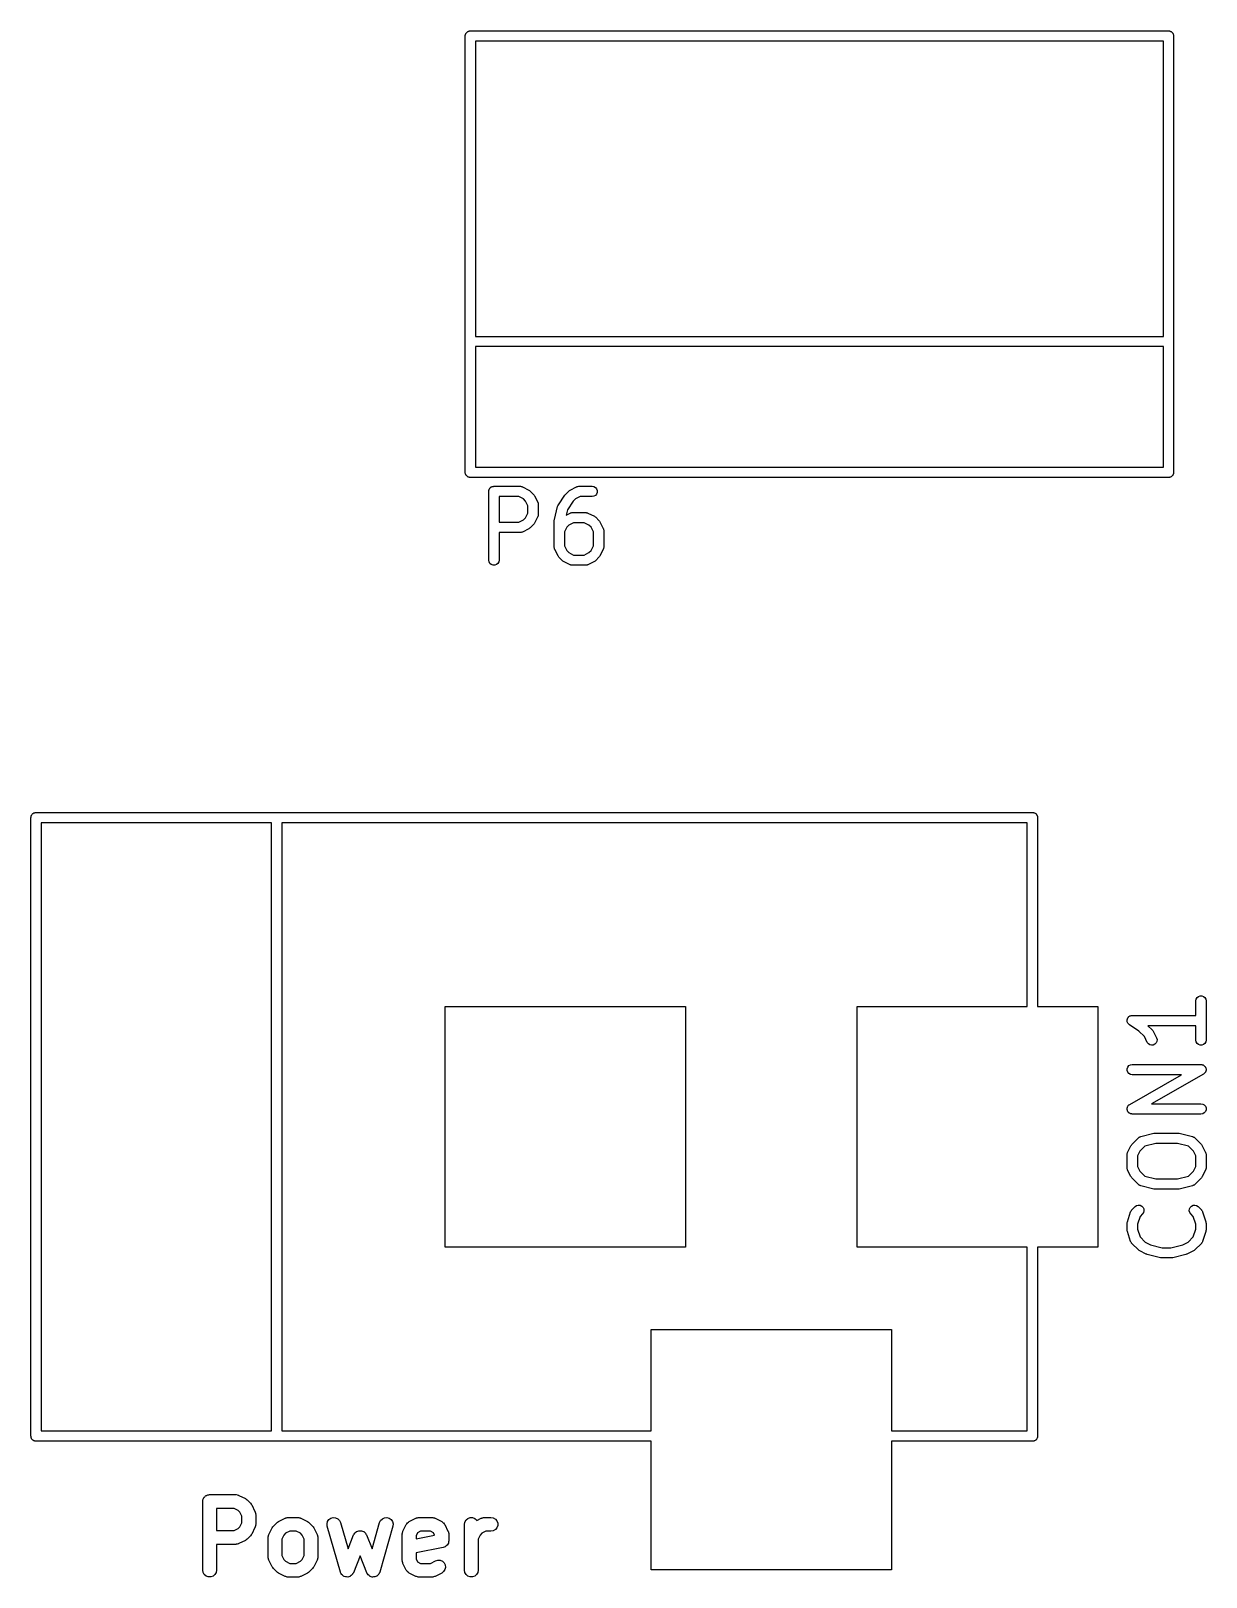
# Model space of a CAD drawing. Extents: x 149.8 to 198.9, y -148.5 to -50.
# Drawn here: x 150.42 to 167.53, y -72.55 to -50.05 of the extents above; entities that cross this region are included whole.
import ezdxf

# ---------------------------------------------------------------- set-up
doc = ezdxf.new("R2010")
doc.units = 0
doc.header["$MEASUREMENT"] = 0
doc.layers.add('BLACK', color=7, linetype='CONTINUOUS')

msp = doc.modelspace()

# ---------------------------------------------------------------- linework, layer by layer
at = {"layer": 'Black'}
for p, q in [((156.745, -50.125), (156.746, -50.1185)), ((156.745, -56.475), (156.745, -50.125)), ((156.746, -50.112), (156.748, -50.1058)), ((156.746, -50.1185), (156.746, -50.112)), ((156.748, -50.1058), (156.75, -50.0993)), ((156.75, -50.0993), (156.753, -50.0937)), ((156.753, -50.0937), (156.755, -50.0875)), ((156.755, -50.0875), (156.759, -50.0825)), ((156.759, -50.0825), (156.763, -50.0768)), ((156.763, -50.0768), (156.768, -50.0726)), ((156.768, -50.0726), (156.772, -50.0675)), ((156.772, -50.0675), (156.777, -50.0643)), ((156.777, -50.0643), (156.782, -50.06)), ((156.782, -50.06), (156.789, -50.0578)), ((156.789, -50.0578), (156.794, -50.0545)), ((156.794, -50.0545), (156.801, -50.0534)), ((156.801, -50.0534), (156.807, -50.0511)), ((156.807, -50.0511), (156.814, -50.0511)), ((156.814, -50.0511), (156.82, -50.05)), ((156.82, -50.05), (166.98, -50.05)), ((166.98, -50.05), (166.986, -50.0511)), ((166.986, -50.0511), (166.993, -50.0511)), ((166.993, -50.0511), (166.999, -50.0534)), ((166.999, -50.0534), (167.006, -50.0545)), ((167.006, -50.0545), (167.011, -50.0578)), ((167.011, -50.0578), (167.017, -50.06)), ((167.017, -50.06), (167.023, -50.0643)), ((167.023, -50.0643), (167.028, -50.0675)), ((167.028, -50.0675), (167.032, -50.0726)), ((167.032, -50.0726), (167.037, -50.0768)), ((167.037, -50.0768), (167.041, -50.0825)), ((167.041, -50.0825), (167.045, -50.0875)), ((167.045, -50.0875), (167.047, -50.0937)), ((167.047, -50.0937), (167.05, -50.0993)), ((167.05, -50.0993), (167.052, -50.1058)), ((167.052, -50.1058), (167.054, -50.112)), ((167.054, -50.112), (167.054, -50.1185)), ((167.054, -50.1185), (167.055, -50.125)), ((167.055, -50.125), (167.055, -56.475)), ((156.895, -50.2), (156.895, -54.495)), ((166.905, -50.2), (156.895, -50.2)), ((166.905, -54.495), (166.905, -50.2)), ((156.895, -54.495), (166.905, -54.495)), ((156.895, -54.645), (156.895, -56.4)), ((166.905, -54.645), (156.895, -54.645)), ((166.905, -56.4), (166.905, -54.645)), ((156.746, -56.4815), (156.745, -56.475)), ((156.895, -56.4), (166.905, -56.4)), ((167.055, -56.475), (167.054, -56.4815)), ((156.746, -56.488), (156.746, -56.4815)), ((156.748, -56.4942), (156.746, -56.488)), ((156.75, -56.5007), (156.748, -56.4942)), ((156.753, -56.5063), (156.75, -56.5007)), ((156.755, -56.5125), (156.753, -56.5063)), ((156.759, -56.5175), (156.755, -56.5125)), ((156.763, -56.5232), (156.759, -56.5175)), ((156.768, -56.5274), (156.763, -56.5232)), ((156.772, -56.5325), (156.768, -56.5274)), ((156.777, -56.5357), (156.772, -56.5325)), ((156.782, -56.54), (156.777, -56.5357)), ((156.789, -56.5422), (156.782, -56.54)), ((156.794, -56.5455), (156.789, -56.5422)), ((156.801, -56.5466), (156.794, -56.5455)), ((156.807, -56.5489), (156.801, -56.5466)), ((156.814, -56.5489), (156.807, -56.5489)), ((156.82, -56.55), (156.814, -56.5489)), ((166.98, -56.55), (156.82, -56.55)), ((157.101, -56.7099), (157.104, -56.7042)), ((157.104, -56.7042), (157.109, -56.7)), ((157.109, -56.7), (157.114, -56.6949)), ((157.114, -56.6949), (157.119, -56.6916)), ((157.119, -56.6916), (157.124, -56.6874)), ((157.124, -56.6874), (157.131, -56.6852)), ((157.131, -56.6852), (157.136, -56.6819)), ((157.136, -56.6819), (157.143, -56.6808)), ((157.143, -56.6808), (157.149, -56.6785)), ((157.149, -56.6785), (157.155, -56.6785)), ((157.155, -56.6785), (157.162, -56.6774)), ((157.162, -56.6774), (157.543, -56.6774)), ((157.543, -56.6774), (157.547, -56.6781)), ((157.547, -56.6781), (157.551, -56.6779)), ((157.551, -56.6779), (157.56, -56.6804)), ((157.56, -56.6804), (157.569, -56.6819)), ((157.569, -56.6819), (157.572, -56.6841)), ((157.572, -56.6841), (157.576, -56.6853)), ((157.576, -56.6853), (157.672, -56.7329)), ((158.271, -56.7329), (158.366, -56.6853)), ((158.366, -56.6853), (158.371, -56.6841)), ((158.371, -56.6841), (158.374, -56.6819)), ((158.374, -56.6819), (158.383, -56.6804)), ((158.383, -56.6804), (158.391, -56.6779)), ((158.391, -56.6779), (158.396, -56.6781)), ((158.396, -56.6781), (158.4, -56.6774)), ((158.4, -56.6774), (158.59, -56.6774)), ((158.59, -56.6774), (158.616, -56.6819)), ((158.616, -56.6819), (158.639, -56.6949)), ((158.639, -56.6949), (158.655, -56.7149)), ((166.986, -56.5489), (166.98, -56.55)), ((166.993, -56.5489), (166.986, -56.5489)), ((166.999, -56.5466), (166.993, -56.5489)), ((167.006, -56.5455), (166.999, -56.5466)), ((167.011, -56.5422), (167.006, -56.5455)), ((167.017, -56.54), (167.011, -56.5422)), ((167.023, -56.5357), (167.017, -56.54)), ((167.028, -56.5325), (167.023, -56.5357)), ((167.032, -56.5274), (167.028, -56.5325)), ((167.037, -56.5232), (167.032, -56.5274)), ((167.041, -56.5175), (167.037, -56.5232)), ((167.045, -56.5125), (167.041, -56.5175)), ((167.047, -56.5063), (167.045, -56.5125)), ((167.05, -56.5007), (167.047, -56.5063)), ((167.052, -56.4942), (167.05, -56.5007)), ((167.054, -56.488), (167.052, -56.4942)), ((167.054, -56.4815), (167.054, -56.488)), ((157.087, -56.7524), (157.088, -56.7459)), ((157.087, -57.7524), (157.087, -56.7524)), ((157.088, -56.7394), (157.09, -56.7332)), ((157.088, -56.7459), (157.088, -56.7394)), ((157.09, -56.7332), (157.091, -56.7267)), ((157.091, -56.7267), (157.095, -56.721)), ((157.095, -56.721), (157.097, -56.7149)), ((157.097, -56.7149), (157.101, -56.7099)), ((157.237, -56.8274), (157.237, -57.2012)), ((157.525, -56.8274), (157.237, -56.8274)), ((157.594, -56.8616), (157.525, -56.8274)), ((157.624, -56.892), (157.594, -56.8616)), ((157.658, -56.9606), (157.624, -56.892)), ((157.672, -56.7329), (157.681, -56.7401)), ((157.681, -56.7401), (157.691, -56.747)), ((157.691, -56.747), (157.739, -56.7946)), ((157.739, -56.7946), (157.746, -56.8044)), ((157.746, -56.8044), (157.753, -56.8141)), ((157.753, -56.8141), (157.8, -56.9093)), ((157.8, -56.9093), (157.802, -56.9135)), ((157.802, -56.9135), (157.804, -56.9172)), ((157.804, -56.9172), (157.805, -56.9259)), ((157.805, -56.9259), (157.808, -56.9343)), ((158.1, -56.9489), (158.195, -56.806)), ((158.195, -56.806), (158.2, -56.8007)), ((158.2, -56.8007), (158.204, -56.7946)), ((158.204, -56.7946), (158.252, -56.747)), ((158.315, -56.8954), (158.232, -57.0213)), ((158.252, -56.747), (158.262, -56.7401)), ((158.262, -56.7401), (158.271, -56.7329)), ((158.349, -56.8616), (158.315, -56.8954)), ((158.418, -56.8274), (158.349, -56.8616)), ((158.59, -56.8274), (158.418, -56.8274)), ((158.616, -56.8229), (158.59, -56.8274)), ((158.639, -56.8098), (158.616, -56.8229)), ((158.655, -56.7899), (158.639, -56.8098)), ((158.655, -56.7149), (158.664, -56.7394)), ((158.664, -56.7654), (158.655, -56.7899)), ((158.664, -56.7394), (158.664, -56.7654)), ((157.594, -57.1669), (157.624, -57.1365)), ((157.624, -57.1365), (157.658, -57.068)), ((157.658, -57.068), (157.658, -56.9606)), ((157.8, -57.1193), (157.753, -57.2145)), ((157.802, -57.1151), (157.8, -57.1193)), ((157.804, -57.1114), (157.802, -57.1151)), ((157.805, -57.1027), (157.804, -57.1114)), ((157.808, -57.0943), (157.805, -57.1027)), ((157.808, -56.9343), (157.808, -56.9386)), ((157.808, -56.9386), (157.808, -56.9429)), ((157.808, -56.9429), (157.808, -57.0857)), ((157.808, -57.0857), (157.808, -57.09)), ((157.808, -57.09), (157.808, -57.0943)), ((158.042, -57.1628), (158.089, -56.9723)), ((158.089, -56.9723), (158.094, -56.9607)), ((158.094, -56.9607), (158.1, -56.9489)), ((158.232, -57.0213), (158.213, -57.0954)), ((158.213, -57.0954), (158.271, -57.0663)), ((158.271, -57.0663), (158.275, -57.065)), ((158.275, -57.065), (158.279, -57.0629)), ((158.279, -57.0629), (158.288, -57.0613)), ((158.288, -57.0613), (158.296, -57.0588)), ((158.296, -57.0588), (158.301, -57.0591)), ((158.301, -57.0591), (158.305, -57.0583)), ((158.305, -57.0583), (158.495, -57.0583)), ((158.495, -57.0583), (158.499, -57.0591)), ((158.499, -57.0591), (158.504, -57.0588)), ((158.504, -57.0588), (158.512, -57.0613)), ((158.512, -57.0613), (158.521, -57.0629)), ((158.521, -57.0629), (158.525, -57.065)), ((158.525, -57.065), (158.529, -57.0663)), ((158.529, -57.0663), (158.624, -57.1139)), ((158.624, -57.1139), (158.634, -57.121)), ((158.634, -57.121), (158.644, -57.1279)), ((158.644, -57.1279), (158.691, -57.1755)), ((157.237, -57.2012), (157.525, -57.2012)), ((157.543, -57.3512), (157.237, -57.3512)), ((157.237, -57.3512), (157.237, -57.7524)), ((157.525, -57.2012), (157.594, -57.1669)), ((157.547, -57.3504), (157.543, -57.3512)), ((157.551, -57.3507), (157.547, -57.3504)), ((157.56, -57.3482), (157.551, -57.3507)), ((157.569, -57.3467), (157.56, -57.3482)), ((157.572, -57.3445), (157.569, -57.3467)), ((157.576, -57.3433), (157.572, -57.3445)), ((157.672, -57.2957), (157.576, -57.3433)), ((157.681, -57.2885), (157.672, -57.2957)), ((157.691, -57.2816), (157.681, -57.2885)), ((157.739, -57.234), (157.691, -57.2816)), ((157.746, -57.2242), (157.739, -57.234)), ((157.753, -57.2145), (157.746, -57.2242)), ((158.039, -57.181), (158.041, -57.1719)), ((158.039, -57.5619), (158.039, -57.181)), ((158.041, -57.1719), (158.042, -57.1628)), ((158.224, -57.273), (158.189, -57.3415)), ((158.189, -57.3415), (158.189, -57.5442)), ((158.254, -57.2426), (158.224, -57.273)), ((158.322, -57.2083), (158.254, -57.2426)), ((158.478, -57.2083), (158.322, -57.2083)), ((158.546, -57.2426), (158.478, -57.2083)), ((158.576, -57.273), (158.546, -57.2426)), ((158.611, -57.3415), (158.576, -57.273)), ((158.611, -57.5442), (158.611, -57.3415)), ((158.691, -57.1755), (158.698, -57.1854)), ((158.698, -57.1854), (158.705, -57.195)), ((158.705, -57.195), (158.753, -57.2903)), ((158.753, -57.2903), (158.754, -57.2944)), ((158.754, -57.2944), (158.756, -57.2982)), ((158.756, -57.2982), (158.758, -57.3068)), ((158.758, -57.3068), (158.76, -57.3152)), ((158.76, -57.3152), (158.76, -57.3195)), ((158.76, -57.3195), (158.761, -57.3238)), ((158.761, -57.3238), (158.761, -57.5619)), ((158.04, -57.5662), (158.039, -57.5619)), ((158.04, -57.5705), (158.04, -57.5662)), ((158.042, -57.5789), (158.04, -57.5705)), ((158.044, -57.5876), (158.042, -57.5789)), ((158.046, -57.5913), (158.044, -57.5876)), ((158.047, -57.5954), (158.046, -57.5913)), ((158.095, -57.6907), (158.047, -57.5954)), ((158.189, -57.5442), (158.224, -57.6127)), ((158.576, -57.6127), (158.611, -57.5442)), ((158.753, -57.5954), (158.705, -57.6907)), ((158.754, -57.5913), (158.753, -57.5954)), ((158.756, -57.5876), (158.754, -57.5913)), ((158.758, -57.5789), (158.756, -57.5876)), ((158.76, -57.5705), (158.758, -57.5789)), ((158.761, -57.5619), (158.76, -57.5662)), ((158.76, -57.5662), (158.76, -57.5705)), ((157.091, -57.778), (157.087, -57.7524)), ((157.104, -57.8006), (157.091, -57.778)), ((157.124, -57.8173), (157.104, -57.8006)), ((157.149, -57.8262), (157.124, -57.8173)), ((157.175, -57.8262), (157.149, -57.8262)), ((157.199, -57.8173), (157.175, -57.8262)), ((157.219, -57.8006), (157.199, -57.8173)), ((157.232, -57.778), (157.219, -57.8006)), ((157.237, -57.7524), (157.232, -57.778)), ((158.102, -57.7003), (158.095, -57.6907)), ((158.109, -57.7102), (158.102, -57.7003)), ((158.156, -57.7578), (158.109, -57.7102)), ((158.166, -57.7647), (158.156, -57.7578)), ((158.176, -57.7718), (158.166, -57.7647)), ((158.271, -57.8195), (158.176, -57.7718)), ((158.224, -57.6127), (158.254, -57.6431)), ((158.254, -57.6431), (158.322, -57.6774)), ((158.275, -57.8207), (158.271, -57.8195)), ((158.279, -57.8229), (158.275, -57.8207)), ((158.288, -57.8244), (158.279, -57.8229)), ((158.296, -57.8269), (158.288, -57.8244)), ((158.301, -57.8266), (158.296, -57.8269)), ((158.305, -57.8274), (158.301, -57.8266)), ((158.495, -57.8274), (158.305, -57.8274)), ((158.322, -57.6774), (158.478, -57.6774)), ((158.478, -57.6774), (158.546, -57.6431)), ((158.499, -57.8266), (158.495, -57.8274)), ((158.504, -57.8269), (158.499, -57.8266)), ((158.512, -57.8244), (158.504, -57.8269)), ((158.521, -57.8229), (158.512, -57.8244)), ((158.525, -57.8207), (158.521, -57.8229)), ((158.529, -57.8195), (158.525, -57.8207)), ((158.624, -57.7718), (158.529, -57.8195)), ((158.546, -57.6431), (158.576, -57.6127)), ((158.634, -57.7647), (158.624, -57.7718)), ((158.644, -57.7578), (158.634, -57.7647)), ((158.691, -57.7102), (158.644, -57.7578)), ((158.698, -57.7003), (158.691, -57.7102)), ((158.705, -57.6907), (158.698, -57.7003)), ((150.468, -61.4319), (150.474, -61.4286)), ((150.474, -61.4286), (150.48, -61.4275)), ((150.48, -61.4275), (150.486, -61.4253)), ((150.486, -61.4253), (150.493, -61.4253)), ((150.493, -61.4253), (150.499, -61.4241)), ((150.499, -61.4241), (165, -61.4241)), ((165, -61.4241), (165.007, -61.4253)), ((165.007, -61.4253), (165.013, -61.4253)), ((165.013, -61.4253), (165.019, -61.4275)), ((165.019, -61.4275), (165.026, -61.4286)), ((165.026, -61.4286), (165.032, -61.4319)), ((150.424, -61.4991), (150.426, -61.4927)), ((150.424, -70.5009), (150.424, -61.4991)), ((150.426, -61.4861), (150.428, -61.4799)), ((150.426, -61.4927), (150.426, -61.4861)), ((150.428, -61.4799), (150.429, -61.4735)), ((150.429, -61.4735), (150.432, -61.4678)), ((150.432, -61.4678), (150.434, -61.4616)), ((150.434, -61.4616), (150.439, -61.4566)), ((150.439, -61.4566), (150.442, -61.4509)), ((150.442, -61.4509), (150.447, -61.4467)), ((150.447, -61.4467), (150.451, -61.4417)), ((150.451, -61.4417), (150.457, -61.4384)), ((150.457, -61.4384), (150.462, -61.4342)), ((150.462, -61.4342), (150.468, -61.4319)), ((150.574, -61.5741), (150.574, -70.4259)), ((153.924, -61.5741), (150.574, -61.5741)), ((153.924, -70.4259), (153.924, -61.5741)), ((154.075, -61.5741), (154.075, -70.4259)), ((164.925, -61.5741), (154.075, -61.5741)), ((164.925, -64.2499), (164.925, -61.5741)), ((165.032, -61.4319), (165.038, -61.4342)), ((165.038, -61.4342), (165.043, -61.4384)), ((165.043, -61.4384), (165.048, -61.4417)), ((165.048, -61.4417), (165.053, -61.4467)), ((165.053, -61.4467), (165.058, -61.4509)), ((165.058, -61.4509), (165.061, -61.4566)), ((165.061, -61.4566), (165.065, -61.4616)), ((165.065, -61.4616), (165.067, -61.4678)), ((165.067, -61.4678), (165.071, -61.4735)), ((165.071, -61.4735), (165.072, -61.4799)), ((165.072, -61.4799), (165.074, -61.4861)), ((165.074, -61.4861), (165.074, -61.4927)), ((165.074, -61.4927), (165.075, -61.4991)), ((165.075, -61.4991), (165.075, -64.2499)), ((167.382, -64.141), (167.395, -64.1185)), ((167.395, -64.1185), (167.415, -64.1017)), ((167.415, -64.1017), (167.439, -64.0928)), ((167.439, -64.0928), (167.465, -64.0928)), ((167.465, -64.0928), (167.49, -64.1017)), ((167.49, -64.1017), (167.51, -64.1185)), ((167.51, -64.1185), (167.523, -64.141)), ((156.451, -67.7501), (156.451, -64.2499)), ((156.451, -64.2499), (159.951, -64.2499)), ((159.951, -64.2499), (159.951, -67.7501)), ((162.45, -67.7501), (162.45, -64.2499)), ((162.45, -64.2499), (164.925, -64.2499)), ((165.075, -64.2499), (165.95, -64.2499)), ((165.95, -64.2499), (165.95, -67.7501)), ((167.377, -64.1667), (167.382, -64.141)), ((167.377, -64.3774), (167.377, -64.1667)), ((167.523, -64.141), (167.527, -64.1667)), ((167.527, -64.1667), (167.527, -64.7381)), ((166.378, -64.4476), (166.379, -64.4435)), ((166.379, -64.4565), (166.378, -64.4476)), ((166.379, -64.4394), (166.382, -64.4309)), ((166.379, -64.4435), (166.379, -64.4394)), ((166.379, -64.4654), (166.379, -64.4565)), ((166.38, -64.4693), (166.379, -64.4654)), ((166.38, -64.4734), (166.38, -64.4693)), ((166.384, -64.4815), (166.38, -64.4734)), ((166.382, -64.4309), (166.384, -64.4222)), ((166.384, -64.4222), (166.386, -64.4188)), ((166.387, -64.4899), (166.384, -64.4815)), ((166.386, -64.4188), (166.387, -64.4149)), ((166.387, -64.4149), (166.393, -64.408)), ((166.39, -64.4931), (166.387, -64.4899)), ((166.392, -64.4968), (166.39, -64.4931)), ((166.398, -64.503), (166.392, -64.4968)), ((166.393, -64.408), (166.398, -64.4006)), ((166.398, -64.4006), (166.401, -64.3981)), ((166.404, -64.5098), (166.398, -64.503)), ((166.401, -64.3981), (166.404, -64.3949)), ((166.404, -64.3949), (166.412, -64.3905)), ((166.408, -64.5119), (166.404, -64.5098)), ((166.411, -64.5148), (166.408, -64.5119)), ((166.547, -64.6059), (166.411, -64.5148)), ((166.412, -64.3905), (166.419, -64.3851)), ((166.419, -64.3851), (166.423, -64.384)), ((166.423, -64.384), (166.427, -64.3819)), ((166.427, -64.3819), (166.436, -64.3803)), ((166.436, -64.3803), (166.444, -64.3778)), ((166.444, -64.3778), (166.448, -64.3781)), ((166.448, -64.3781), (166.452, -64.3774)), ((166.452, -64.3774), (167.377, -64.3774)), ((167.377, -64.5274), (166.681, -64.5274)), ((166.681, -64.5274), (166.744, -64.5898)), ((167.377, -64.7381), (167.377, -64.5274)), ((166.629, -64.6873), (166.547, -64.6059)), ((166.671, -64.7716), (166.629, -64.6873)), ((166.687, -64.7926), (166.671, -64.7716)), ((166.708, -64.8069), (166.687, -64.7926)), ((166.734, -64.813), (166.708, -64.8069)), ((166.744, -64.5898), (166.75, -64.5997)), ((166.75, -64.5997), (166.758, -64.6093)), ((166.758, -64.6093), (166.805, -64.7046)), ((166.783, -64.7983), (166.759, -64.81)), ((166.801, -64.7794), (166.783, -64.7983)), ((166.811, -64.7555), (166.801, -64.7794)), ((166.805, -64.7046), (166.813, -64.7295)), ((166.813, -64.7295), (166.811, -64.7555)), ((167.382, -64.7637), (167.377, -64.7381)), ((167.395, -64.7863), (167.382, -64.7637)), ((167.415, -64.803), (167.395, -64.7863)), ((167.439, -64.812), (167.415, -64.803)), ((167.49, -64.803), (167.465, -64.812)), ((167.51, -64.7863), (167.49, -64.803)), ((167.523, -64.7637), (167.51, -64.7863)), ((167.527, -64.7381), (167.523, -64.7637)), ((166.759, -64.81), (166.734, -64.813)), ((167.465, -64.812), (167.439, -64.812)), ((166.379, -65.1536), (166.387, -65.1292)), ((166.379, -65.1797), (166.379, -65.1536)), ((166.387, -65.2042), (166.379, -65.1797)), ((166.387, -65.1292), (166.404, -65.1092)), ((166.404, -65.2241), (166.387, -65.2042)), ((166.404, -65.1092), (166.427, -65.0962)), ((166.427, -65.2371), (166.404, -65.2241)), ((166.415, -65.673), (167.17, -65.2417)), ((166.427, -65.0962), (166.452, -65.0917)), ((166.452, -65.2417), (166.427, -65.2371)), ((166.452, -65.0917), (167.452, -65.0917)), ((167.17, -65.2417), (166.452, -65.2417)), ((167.49, -65.2318), (166.735, -65.6631)), ((167.452, -65.0917), (167.459, -65.0928)), ((167.459, -65.0928), (167.466, -65.0929)), ((167.466, -65.0929), (167.472, -65.0951)), ((167.472, -65.0951), (167.478, -65.0962)), ((167.478, -65.0962), (167.484, -65.0996)), ((167.484, -65.0996), (167.49, -65.1019)), ((167.49, -65.1019), (167.495, -65.106)), ((167.495, -65.2275), (167.49, -65.2318)), ((167.495, -65.106), (167.501, -65.1092)), ((167.501, -65.2241), (167.495, -65.2275)), ((167.501, -65.1092), (167.505, -65.1144)), ((167.505, -65.2192), (167.501, -65.2241)), ((167.505, -65.1144), (167.51, -65.1187)), ((167.51, -65.2151), (167.505, -65.2192)), ((167.51, -65.1187), (167.513, -65.1243)), ((167.513, -65.2093), (167.51, -65.2151)), ((167.513, -65.1243), (167.517, -65.1292)), ((167.517, -65.2042), (167.513, -65.2093)), ((167.517, -65.1292), (167.52, -65.1355)), ((167.52, -65.1982), (167.517, -65.2042)), ((167.52, -65.1355), (167.523, -65.1413)), ((167.523, -65.1926), (167.52, -65.1982)), ((167.523, -65.1413), (167.524, -65.1476)), ((167.524, -65.186), (167.523, -65.1926)), ((167.524, -65.1476), (167.526, -65.1536)), ((167.526, -65.1797), (167.524, -65.186)), ((167.526, -65.1536), (167.526, -65.1604)), ((167.526, -65.1604), (167.527, -65.167)), ((167.527, -65.167), (167.526, -65.1733)), ((167.526, -65.1733), (167.526, -65.1797)), ((166.382, -65.7121), (166.385, -65.7066)), ((166.385, -65.7066), (166.387, -65.7006)), ((166.387, -65.7006), (166.392, -65.6954)), ((166.392, -65.6954), (166.395, -65.6896)), ((166.395, -65.6896), (166.4, -65.6855)), ((166.4, -65.6855), (166.404, -65.6806)), ((166.404, -65.6806), (166.41, -65.6773)), ((166.41, -65.6773), (166.415, -65.673)), ((166.735, -65.6631), (167.452, -65.6631)), ((167.452, -65.6631), (167.478, -65.6676)), ((167.478, -65.6676), (167.501, -65.6806)), ((167.501, -65.6806), (167.517, -65.7006)), ((167.517, -65.7006), (167.526, -65.7251)), ((166.377, -65.7378), (166.379, -65.7315)), ((166.379, -65.7444), (166.377, -65.7378)), ((166.379, -65.7251), (166.381, -65.7187)), ((166.379, -65.7315), (166.379, -65.7251)), ((166.379, -65.7511), (166.379, -65.7444)), ((166.381, -65.7571), (166.379, -65.7511)), ((166.381, -65.7187), (166.382, -65.7121)), ((166.382, -65.7634), (166.381, -65.7571)), ((166.385, -65.7693), (166.382, -65.7634)), ((166.387, -65.7756), (166.385, -65.7693)), ((166.392, -65.7805), (166.387, -65.7756)), ((166.395, -65.786), (166.392, -65.7805)), ((166.4, -65.7904), (166.395, -65.786)), ((166.404, -65.7955), (166.4, -65.7904)), ((166.41, -65.7987), (166.404, -65.7955)), ((166.415, -65.8029), (166.41, -65.7987)), ((166.421, -65.8052), (166.415, -65.8029)), ((166.427, -65.8086), (166.421, -65.8052)), ((166.433, -65.8097), (166.427, -65.8086)), ((166.439, -65.8119), (166.433, -65.8097)), ((166.446, -65.8119), (166.439, -65.8119)), ((166.452, -65.8131), (166.446, -65.8119)), ((167.452, -65.8131), (166.452, -65.8131)), ((167.478, -65.8086), (167.452, -65.8131)), ((167.501, -65.7955), (167.478, -65.8086)), ((167.517, -65.7756), (167.501, -65.7955)), ((167.526, -65.7511), (167.517, -65.7756)), ((167.526, -65.7251), (167.526, -65.7511)), ((166.548, -66.1571), (166.553, -66.1521)), ((166.553, -66.1521), (166.559, -66.1497)), ((166.559, -66.1497), (166.564, -66.1463)), ((166.564, -66.1463), (166.57, -66.1445)), ((166.57, -66.1445), (166.577, -66.1415)), ((166.577, -66.1415), (166.768, -66.0939)), ((166.768, -66.0939), (166.777, -66.0933)), ((166.777, -66.0933), (166.786, -66.0917)), ((166.786, -66.0917), (167.119, -66.0917)), ((167.119, -66.0917), (167.128, -66.0933)), ((167.128, -66.0933), (167.137, -66.0939)), ((167.137, -66.0939), (167.328, -66.1415)), ((167.328, -66.1415), (167.334, -66.1445)), ((167.334, -66.1445), (167.341, -66.1463)), ((167.341, -66.1463), (167.346, -66.1497)), ((167.346, -66.1497), (167.352, -66.1521)), ((167.352, -66.1521), (167.357, -66.1571)), ((166.38, -66.3878), (166.382, -66.3791)), ((166.382, -66.3791), (166.384, -66.3754)), ((166.384, -66.3754), (166.385, -66.3712)), ((166.385, -66.3712), (166.433, -66.276)), ((166.433, -66.276), (166.44, -66.2663)), ((166.44, -66.2663), (166.447, -66.2565)), ((166.447, -66.2565), (166.542, -66.1613)), ((166.562, -66.3539), (166.527, -66.4225)), ((166.542, -66.1613), (166.548, -66.1571)), ((166.634, -66.282), (166.562, -66.3539)), ((166.795, -66.2417), (166.634, -66.282)), ((167.11, -66.2417), (166.795, -66.2417)), ((167.271, -66.282), (167.11, -66.2417)), ((167.343, -66.3539), (167.271, -66.282)), ((167.377, -66.4225), (167.343, -66.3539)), ((167.357, -66.1571), (167.363, -66.1613)), ((167.363, -66.1613), (167.458, -66.2565)), ((167.458, -66.2565), (167.465, -66.2663)), ((167.465, -66.2663), (167.472, -66.276)), ((167.472, -66.276), (167.519, -66.3712)), ((167.519, -66.3712), (167.521, -66.3754)), ((167.521, -66.3754), (167.523, -66.3791)), ((167.523, -66.3791), (167.524, -66.3878)), ((166.377, -66.4048), (166.378, -66.4005)), ((166.377, -66.5952), (166.377, -66.4048)), ((166.378, -66.5995), (166.377, -66.5952)), ((166.378, -66.3962), (166.38, -66.3878)), ((166.378, -66.4005), (166.378, -66.3962)), ((166.378, -66.6038), (166.378, -66.5995)), ((166.38, -66.6122), (166.378, -66.6038)), ((166.527, -66.4225), (166.527, -66.5775)), ((166.527, -66.5775), (166.562, -66.646)), ((167.343, -66.646), (167.377, -66.5775)), ((167.377, -66.5775), (167.377, -66.4225)), ((167.524, -66.3878), (167.527, -66.3962)), ((167.527, -66.6038), (167.524, -66.6122)), ((167.527, -66.3962), (167.527, -66.4005)), ((167.527, -66.4005), (167.527, -66.4048)), ((167.527, -66.4048), (167.527, -66.5952)), ((167.527, -66.5952), (167.527, -66.5995)), ((167.527, -66.5995), (167.527, -66.6038)), ((166.382, -66.6209), (166.38, -66.6122)), ((166.384, -66.6246), (166.382, -66.6209)), ((166.385, -66.6288), (166.384, -66.6246)), ((166.433, -66.724), (166.385, -66.6288)), ((166.44, -66.7337), (166.433, -66.724)), ((166.447, -66.7435), (166.44, -66.7337)), ((166.542, -66.8387), (166.447, -66.7435)), ((166.562, -66.646), (166.634, -66.718)), ((166.634, -66.718), (166.795, -66.7583)), ((166.795, -66.7583), (167.11, -66.7583)), ((167.11, -66.7583), (167.271, -66.718)), ((167.271, -66.718), (167.343, -66.646)), ((167.458, -66.7435), (167.363, -66.8387)), ((167.465, -66.7337), (167.458, -66.7435)), ((167.472, -66.724), (167.465, -66.7337)), ((167.519, -66.6288), (167.472, -66.724)), ((167.521, -66.6246), (167.519, -66.6288)), ((167.523, -66.6209), (167.521, -66.6246)), ((167.524, -66.6122), (167.523, -66.6209)), ((166.548, -66.8429), (166.542, -66.8387)), ((166.553, -66.8479), (166.548, -66.8429)), ((166.559, -66.8503), (166.553, -66.8479)), ((166.564, -66.8537), (166.559, -66.8503)), ((166.57, -66.8555), (166.564, -66.8537)), ((166.577, -66.8585), (166.57, -66.8555)), ((166.768, -66.9061), (166.577, -66.8585)), ((166.777, -66.9067), (166.768, -66.9061)), ((166.786, -66.9083), (166.777, -66.9067)), ((167.119, -66.9083), (166.786, -66.9083)), ((167.128, -66.9067), (167.119, -66.9083)), ((167.137, -66.9061), (167.128, -66.9067)), ((167.328, -66.8585), (167.137, -66.9061)), ((167.334, -66.8555), (167.328, -66.8585)), ((167.341, -66.8537), (167.334, -66.8555)), ((167.346, -66.8503), (167.341, -66.8537)), ((167.352, -66.8479), (167.346, -66.8503)), ((167.357, -66.8429), (167.352, -66.8479)), ((167.363, -66.8387), (167.357, -66.8429)), ((166.381, -67.381), (166.429, -67.2382)), ((166.429, -67.2382), (166.431, -67.2344)), ((166.431, -67.2344), (166.432, -67.2302)), ((166.432, -67.2302), (166.437, -67.223)), ((166.437, -67.223), (166.441, -67.2153)), ((166.441, -67.2153), (166.444, -67.2124)), ((166.444, -67.2124), (166.447, -67.2089)), ((166.447, -67.2089), (166.495, -67.1613)), ((166.495, -67.1613), (166.516, -67.1463)), ((166.516, -67.1463), (166.541, -67.1396)), ((166.541, -67.1396), (166.567, -67.1418)), ((166.601, -67.2673), (166.566, -67.3024)), ((166.567, -67.1418), (166.591, -67.1528)), ((166.591, -67.1528), (166.609, -67.1713)), ((166.616, -67.246), (166.601, -67.2673)), ((166.609, -67.1713), (166.62, -67.1949)), ((166.622, -67.2208), (166.616, -67.246)), ((166.62, -67.1949), (166.622, -67.2208)), ((167.282, -67.2208), (167.285, -67.1949)), ((167.289, -67.246), (167.282, -67.2208)), ((167.285, -67.1949), (167.296, -67.1713)), ((167.304, -67.2673), (167.289, -67.246)), ((167.296, -67.1713), (167.314, -67.1528)), ((167.339, -67.3024), (167.304, -67.2673)), ((167.314, -67.1528), (167.338, -67.1418)), ((167.338, -67.1418), (167.364, -67.1396)), ((167.364, -67.1396), (167.389, -67.1463)), ((167.389, -67.1463), (167.41, -67.1613)), ((167.41, -67.1613), (167.458, -67.2089)), ((167.458, -67.2089), (167.46, -67.2124)), ((167.46, -67.2124), (167.464, -67.2153)), ((167.464, -67.2153), (167.468, -67.223)), ((167.468, -67.223), (167.473, -67.2302)), ((167.473, -67.2302), (167.474, -67.2344)), ((167.474, -67.2344), (167.476, -67.2382)), ((167.476, -67.2382), (167.524, -67.381)), ((166.377, -67.4048), (166.379, -67.3929)), ((166.377, -67.5), (166.377, -67.4048)), ((166.379, -67.5118), (166.377, -67.5)), ((166.379, -67.3929), (166.381, -67.381)), ((166.566, -67.3024), (166.527, -67.4169)), ((166.527, -67.4169), (166.527, -67.4878)), ((166.527, -67.4878), (166.566, -67.6023)), ((167.377, -67.4169), (167.339, -67.3024)), ((167.339, -67.6023), (167.377, -67.4878)), ((167.377, -67.4878), (167.377, -67.4169)), ((167.524, -67.381), (167.525, -67.3929)), ((167.525, -67.3929), (167.527, -67.4048)), ((167.527, -67.5), (167.525, -67.5118)), ((167.527, -67.4048), (167.527, -67.5)), ((166.381, -67.5237), (166.379, -67.5118)), ((166.429, -67.6666), (166.381, -67.5237)), ((166.431, -67.6704), (166.429, -67.6666)), ((166.432, -67.6746), (166.431, -67.6704)), ((166.437, -67.6817), (166.432, -67.6746)), ((166.441, -67.6895), (166.437, -67.6817)), ((166.444, -67.6923), (166.441, -67.6895)), ((166.447, -67.6959), (166.444, -67.6923)), ((166.542, -67.7911), (166.447, -67.6959)), ((166.566, -67.6023), (166.64, -67.6765)), ((166.64, -67.6765), (166.717, -67.715)), ((166.717, -67.715), (166.89, -67.7583)), ((167.015, -67.7583), (167.188, -67.715)), ((167.188, -67.715), (167.265, -67.6765)), ((167.265, -67.6765), (167.339, -67.6023)), ((167.458, -67.6959), (167.363, -67.7911)), ((167.46, -67.6923), (167.458, -67.6959)), ((167.464, -67.6895), (167.46, -67.6923)), ((167.468, -67.6818), (167.464, -67.6895)), ((167.473, -67.6746), (167.468, -67.6818)), ((167.474, -67.6704), (167.473, -67.6746)), ((167.476, -67.6666), (167.474, -67.6704)), ((167.524, -67.5237), (167.476, -67.6666)), ((167.525, -67.5118), (167.524, -67.5237)), ((159.951, -67.7501), (156.451, -67.7501)), ((164.925, -67.7501), (162.45, -67.7501)), ((164.925, -70.4259), (164.925, -67.7501)), ((165.95, -67.7501), (165.075, -67.7501)), ((165.075, -67.7501), (165.075, -70.5009)), ((166.552, -67.798), (166.542, -67.7911)), ((166.562, -67.8052), (166.552, -67.798)), ((166.657, -67.8528), (166.562, -67.8052)), ((166.665, -67.8551), (166.657, -67.8528)), ((166.672, -67.8585), (166.665, -67.8551)), ((166.863, -67.9061), (166.672, -67.8585)), ((166.872, -67.9067), (166.863, -67.9061)), ((166.881, -67.9083), (166.872, -67.9067)), ((167.024, -67.9083), (166.881, -67.9083)), ((166.89, -67.7583), (167.015, -67.7583)), ((167.033, -67.9067), (167.024, -67.9083)), ((167.042, -67.9061), (167.033, -67.9067)), ((167.232, -67.8585), (167.042, -67.9061)), ((167.24, -67.8551), (167.232, -67.8585)), ((167.248, -67.8528), (167.24, -67.8551)), ((167.343, -67.8052), (167.248, -67.8528)), ((167.353, -67.798), (167.343, -67.8052)), ((167.363, -67.7911), (167.353, -67.798)), ((159.45, -70.4259), (159.45, -68.9489)), ((159.45, -68.9489), (162.95, -68.9489)), ((162.95, -68.9489), (162.95, -70.4259)), ((150.574, -70.4259), (153.924, -70.4259)), ((154.075, -70.4259), (159.45, -70.4259)), ((162.95, -70.4259), (164.925, -70.4259)), ((150.426, -70.5073), (150.424, -70.5009)), ((150.426, -70.5139), (150.426, -70.5073)), ((150.428, -70.5201), (150.426, -70.5139)), ((150.429, -70.5265), (150.428, -70.5201)), ((150.432, -70.5322), (150.429, -70.5265)), ((150.434, -70.5384), (150.432, -70.5322)), ((150.439, -70.5434), (150.434, -70.5384)), ((150.442, -70.5491), (150.439, -70.5434)), ((150.447, -70.5533), (150.442, -70.5491)), ((150.451, -70.5583), (150.447, -70.5533)), ((150.457, -70.5616), (150.451, -70.5583)), ((150.462, -70.5658), (150.457, -70.5616)), ((150.468, -70.5681), (150.462, -70.5658)), ((150.474, -70.5714), (150.468, -70.5681)), ((150.48, -70.5725), (150.474, -70.5714)), ((150.486, -70.5747), (150.48, -70.5725)), ((150.493, -70.5747), (150.486, -70.5747)), ((150.499, -70.5759), (150.493, -70.5747)), ((159.45, -70.5759), (150.499, -70.5759)), ((159.45, -72.4491), (159.45, -70.5759)), ((165, -70.5759), (162.95, -70.5759)), ((162.95, -70.5759), (162.95, -72.4491)), ((165.007, -70.5747), (165, -70.5759)), ((165.013, -70.5747), (165.007, -70.5747)), ((165.019, -70.5725), (165.013, -70.5747)), ((165.026, -70.5714), (165.019, -70.5725)), ((165.032, -70.5681), (165.026, -70.5714)), ((165.038, -70.5658), (165.032, -70.5681)), ((165.043, -70.5616), (165.038, -70.5658)), ((165.048, -70.5583), (165.043, -70.5616)), ((165.053, -70.5533), (165.048, -70.5583)), ((165.058, -70.5491), (165.053, -70.5533)), ((165.061, -70.5434), (165.058, -70.5491)), ((165.065, -70.5384), (165.061, -70.5434)), ((165.067, -70.5322), (165.065, -70.5384)), ((165.071, -70.5265), (165.067, -70.5322)), ((165.072, -70.5201), (165.071, -70.5265)), ((165.074, -70.5139), (165.072, -70.5201)), ((165.075, -70.5009), (165.074, -70.5073)), ((165.074, -70.5073), (165.074, -70.5139)), ((152.924, -71.4524), (152.925, -71.4438)), ((152.924, -72.4524), (152.924, -71.4524)), ((152.925, -71.435), (152.928, -71.4268)), ((152.925, -71.4438), (152.925, -71.435)), ((152.928, -71.4268), (152.93, -71.4182)), ((152.93, -71.4182), (152.934, -71.4106)), ((152.934, -71.4106), (152.937, -71.4024)), ((152.937, -71.4024), (152.943, -71.3957)), ((152.943, -71.3957), (152.947, -71.3881)), ((152.947, -71.3881), (152.954, -71.3825)), ((152.954, -71.3825), (152.96, -71.3758)), ((152.96, -71.3758), (152.967, -71.3714)), ((152.967, -71.3714), (152.974, -71.3658)), ((152.974, -71.3658), (152.982, -71.3628)), ((152.982, -71.3628), (152.99, -71.3584)), ((152.99, -71.3584), (152.998, -71.3569)), ((152.998, -71.3569), (153.006, -71.3539)), ((153.006, -71.3539), (153.015, -71.3539)), ((153.015, -71.3539), (153.024, -71.3524)), ((153.024, -71.3524), (153.405, -71.3524)), ((153.124, -71.5524), (153.124, -71.8762)), ((153.381, -71.5524), (153.124, -71.5524)), ((153.441, -71.5822), (153.381, -71.5524)), ((153.405, -71.3524), (153.41, -71.3534)), ((153.41, -71.3534), (153.416, -71.353)), ((153.416, -71.353), (153.427, -71.3564)), ((153.427, -71.3564), (153.439, -71.3584)), ((153.439, -71.3584), (153.444, -71.3613)), ((153.444, -71.3613), (153.449, -71.3629)), ((153.449, -71.3629), (153.545, -71.4106)), ((153.545, -71.4106), (153.558, -71.4201)), ((153.558, -71.4201), (153.571, -71.4293)), ((153.571, -71.4293), (153.618, -71.4769)), ((153.618, -71.4769), (153.628, -71.49)), ((153.628, -71.49), (153.637, -71.5029)), ((153.637, -71.5029), (153.685, -71.5981)), ((153.465, -71.6069), (153.441, -71.5822)), ((153.495, -71.6665), (153.465, -71.6069)), ((153.465, -71.8217), (153.495, -71.7621)), ((153.495, -71.7621), (153.495, -71.6665)), ((153.685, -71.5981), (153.686, -71.6037)), ((153.686, -71.6037), (153.689, -71.6087)), ((153.689, -71.6087), (153.691, -71.6202)), ((153.691, -71.6202), (153.695, -71.6314)), ((153.695, -71.6314), (153.694, -71.6372)), ((153.694, -71.6372), (153.695, -71.6429)), ((153.695, -71.6429), (153.695, -71.7857)), ((153.953, -71.8102), (154.001, -71.7626)), ((154.001, -71.7626), (154.014, -71.7534)), ((154.014, -71.7534), (154.027, -71.7439)), ((154.027, -71.7439), (154.122, -71.6963)), ((154.122, -71.6963), (154.127, -71.6946)), ((154.127, -71.6946), (154.132, -71.6917)), ((154.132, -71.6917), (154.144, -71.6897)), ((154.144, -71.6897), (154.155, -71.6864)), ((154.155, -71.6864), (154.161, -71.6867)), ((154.161, -71.6867), (154.167, -71.6857)), ((154.167, -71.6857), (154.31, -71.6857)), ((154.31, -71.6857), (154.315, -71.6867)), ((154.315, -71.6867), (154.321, -71.6864)), ((154.321, -71.6864), (154.332, -71.6897)), ((154.332, -71.6897), (154.344, -71.6917)), ((154.344, -71.6917), (154.349, -71.6946)), ((154.349, -71.6946), (154.354, -71.6963)), ((154.354, -71.6963), (154.449, -71.7439)), ((154.449, -71.7439), (154.462, -71.7534)), ((154.462, -71.7534), (154.475, -71.7626)), ((154.475, -71.7626), (154.523, -71.8102)), ((154.734, -71.7786), (154.742, -71.745)), ((154.737, -71.8132), (154.734, -71.7786)), ((154.742, -71.745), (154.761, -71.7162)), ((154.761, -71.7162), (154.79, -71.6958)), ((154.79, -71.6958), (154.823, -71.6863)), ((154.823, -71.6863), (154.858, -71.6887)), ((154.858, -71.6887), (154.889, -71.7029)), ((154.889, -71.7029), (154.914, -71.727)), ((154.914, -71.727), (154.929, -71.7582)), ((154.929, -71.7582), (155.04, -72.1436)), ((155.389, -72.1436), (155.499, -71.7582)), ((155.499, -71.7582), (155.514, -71.727)), ((155.514, -71.727), (155.539, -71.7029)), ((155.539, -71.7029), (155.571, -71.6887)), ((155.571, -71.6887), (155.606, -71.6863)), ((155.606, -71.6863), (155.639, -71.6958)), ((155.639, -71.6958), (155.667, -71.7162)), ((155.667, -71.7162), (155.687, -71.745)), ((155.687, -71.745), (155.695, -71.7786)), ((155.695, -71.7786), (155.691, -71.8132)), ((155.887, -71.7886), (155.895, -71.7768)), ((155.895, -71.7768), (155.904, -71.7646)), ((155.904, -71.7646), (155.906, -71.7629)), ((155.906, -71.7629), (155.907, -71.7607)), ((155.907, -71.7607), (155.92, -71.7526)), ((155.92, -71.7526), (155.931, -71.7439)), ((155.931, -71.7439), (156.027, -71.6963)), ((156.027, -71.6963), (156.032, -71.6946)), ((156.032, -71.6946), (156.037, -71.6917)), ((156.037, -71.6917), (156.049, -71.6897)), ((156.049, -71.6897), (156.06, -71.6864)), ((156.06, -71.6864), (156.066, -71.6867)), ((156.066, -71.6867), (156.071, -71.6857)), ((156.071, -71.6857), (156.262, -71.6857)), ((156.262, -71.6857), (156.268, -71.6867)), ((156.268, -71.6867), (156.273, -71.6864)), ((156.273, -71.6864), (156.285, -71.6897)), ((156.285, -71.6897), (156.296, -71.6917)), ((156.296, -71.6917), (156.301, -71.6946)), ((156.301, -71.6946), (156.307, -71.6963)), ((156.307, -71.6963), (156.402, -71.7439)), ((156.402, -71.7439), (156.414, -71.7526)), ((156.414, -71.7526), (156.426, -71.7607)), ((156.426, -71.7607), (156.428, -71.7629)), ((156.428, -71.7629), (156.43, -71.7646)), ((156.43, -71.7646), (156.438, -71.7768)), ((156.438, -71.7768), (156.447, -71.7886)), ((156.733, -71.7857), (156.739, -71.7515)), ((156.739, -71.7515), (156.757, -71.7214)), ((156.757, -71.7214), (156.783, -71.6991)), ((156.783, -71.6991), (156.816, -71.6872)), ((156.816, -71.6872), (156.851, -71.6872)), ((156.851, -71.6872), (156.883, -71.6991)), ((156.883, -71.6991), (156.91, -71.7214)), ((156.91, -71.7214), (156.914, -71.7287)), ((156.914, -71.7287), (156.979, -71.6963)), ((156.979, -71.6963), (156.985, -71.6946)), ((156.985, -71.6946), (156.99, -71.6917)), ((156.99, -71.6917), (157.001, -71.6897)), ((157.001, -71.6897), (157.012, -71.6864)), ((157.012, -71.6864), (157.018, -71.6867)), ((157.018, -71.6867), (157.024, -71.6857)), ((157.024, -71.6857), (157.119, -71.6857)), ((157.119, -71.6857), (157.153, -71.6917)), ((157.153, -71.6917), (157.183, -71.7091)), ((157.183, -71.7091), (157.206, -71.7357)), ((157.206, -71.7357), (157.218, -71.7683)), ((157.218, -71.7683), (157.218, -71.8031)), ((153.124, -71.8762), (153.381, -71.8762)), ((153.381, -71.8762), (153.441, -71.8464)), ((153.441, -71.8464), (153.465, -71.8217)), ((153.571, -71.9993), (153.558, -72.0085)), ((153.618, -71.9517), (153.571, -71.9993)), ((153.628, -71.9385), (153.618, -71.9517)), ((153.637, -71.9257), (153.628, -71.9385)), ((153.685, -71.8304), (153.637, -71.9257)), ((153.686, -71.8249), (153.685, -71.8304)), ((153.689, -71.8199), (153.686, -71.8249)), ((153.691, -71.8084), (153.689, -71.8199)), ((153.695, -71.7971), (153.691, -71.8084)), ((153.695, -71.7857), (153.694, -71.7914)), ((153.694, -71.7914), (153.695, -71.7971)), ((153.876, -71.9762), (153.877, -71.9705)), ((153.876, -72.2619), (153.876, -71.9762)), ((153.877, -71.9648), (153.88, -71.9535)), ((153.877, -71.9705), (153.877, -71.9648)), ((153.88, -71.9535), (153.882, -71.942)), ((153.882, -71.942), (153.885, -71.937)), ((153.885, -71.937), (153.887, -71.9315)), ((153.887, -71.9315), (153.934, -71.8362)), ((153.934, -71.8362), (153.944, -71.8234)), ((153.944, -71.8234), (153.953, -71.8102)), ((154.106, -71.9402), (154.076, -71.9998)), ((154.076, -71.9998), (154.076, -72.2383)), ((154.131, -71.9155), (154.106, -71.9402)), ((154.19, -71.8857), (154.131, -71.9155)), ((154.286, -71.8857), (154.19, -71.8857)), ((154.346, -71.9155), (154.286, -71.8857)), ((154.37, -71.9402), (154.346, -71.9155)), ((154.4, -71.9998), (154.37, -71.9402)), ((154.4, -72.2383), (154.4, -71.9998)), ((154.523, -71.8102), (154.532, -71.8234)), ((154.532, -71.8234), (154.542, -71.8362)), ((154.542, -71.8362), (154.589, -71.9315)), ((154.589, -71.9315), (154.591, -71.937)), ((154.591, -71.937), (154.594, -71.942)), ((154.594, -71.942), (154.596, -71.9535)), ((154.596, -71.9535), (154.599, -71.9648)), ((154.599, -71.9648), (154.599, -71.9705)), ((154.599, -71.9705), (154.6, -71.9762)), ((154.6, -71.9762), (154.6, -72.2619)), ((154.928, -72.4799), (154.737, -71.8132)), ((155.04, -72.1436), (155.121, -71.9391)), ((155.121, -71.9391), (155.129, -71.9269)), ((155.129, -71.9269), (155.136, -71.9144)), ((155.136, -71.9144), (155.138, -71.9122)), ((155.138, -71.9122), (155.14, -71.9095)), ((155.14, -71.9095), (155.151, -71.9007)), ((155.151, -71.9007), (155.162, -71.8912)), ((155.162, -71.8912), (155.165, -71.89)), ((155.165, -71.89), (155.167, -71.8881)), ((155.167, -71.8881), (155.181, -71.8836)), ((155.181, -71.8836), (155.194, -71.8783)), ((155.194, -71.8783), (155.197, -71.8782)), ((155.197, -71.8782), (155.2, -71.8772)), ((155.2, -71.8772), (155.214, -71.8777)), ((155.214, -71.8777), (155.229, -71.8772)), ((155.229, -71.8772), (155.232, -71.8782)), ((155.232, -71.8782), (155.235, -71.8783)), ((155.235, -71.8783), (155.248, -71.8836)), ((155.248, -71.8836), (155.262, -71.8881)), ((155.262, -71.8881), (155.264, -71.89)), ((155.264, -71.89), (155.267, -71.8912)), ((155.267, -71.8912), (155.278, -71.9007)), ((155.278, -71.9007), (155.289, -71.9095)), ((155.289, -71.9095), (155.291, -71.9122)), ((155.291, -71.9122), (155.293, -71.9144)), ((155.293, -71.9144), (155.3, -71.9269)), ((155.3, -71.9269), (155.307, -71.9391)), ((155.307, -71.9391), (155.389, -72.1436)), ((155.691, -71.8132), (155.501, -72.4799)), ((155.829, -71.9171), (155.833, -71.9059)), ((155.83, -71.9229), (155.829, -71.9171)), ((155.829, -71.9286), (155.83, -71.9229)), ((155.829, -72.3095), (155.829, -71.9286)), ((155.833, -71.9059), (155.835, -71.8944)), ((155.835, -71.8944), (155.837, -71.8894)), ((155.837, -71.8894), (155.839, -71.8838)), ((155.839, -71.8838), (155.887, -71.7886)), ((156.051, -71.9079), (156.029, -71.9522)), ((156.029, -71.9971), (156.3, -71.9428)), ((156.029, -71.9522), (156.029, -71.9971)), ((156.095, -71.8857), (156.051, -71.9079)), ((156.238, -71.8857), (156.095, -71.8857)), ((156.283, -71.9079), (156.238, -71.8857)), ((156.3, -71.9428), (156.283, -71.9079)), ((156.447, -71.7886), (156.494, -71.8838)), ((156.494, -71.8838), (156.496, -71.8894)), ((156.496, -71.8894), (156.499, -71.8944)), ((156.499, -71.8944), (156.501, -71.9059)), ((156.501, -71.9059), (156.504, -71.9171)), ((156.504, -71.9171), (156.504, -71.9229)), ((156.504, -71.9229), (156.505, -71.9286)), ((156.505, -71.9286), (156.505, -72.0238)), ((156.733, -72.4524), (156.733, -71.7857)), ((156.963, -71.9402), (156.933, -71.9998)), ((156.933, -71.9998), (156.933, -72.4524)), ((156.988, -71.9155), (156.963, -71.9402)), ((157.047, -71.8857), (156.988, -71.9155)), ((157.119, -71.8857), (157.047, -71.8857)), ((157.153, -71.8797), (157.119, -71.8857)), ((157.183, -71.8623), (157.153, -71.8797)), ((157.206, -71.8357), (157.183, -71.8623)), ((157.218, -71.8031), (157.206, -71.8357)), ((153.405, -72.0762), (153.124, -72.0762)), ((153.124, -72.0762), (153.124, -72.4524)), ((153.41, -72.0752), (153.405, -72.0762)), ((153.416, -72.0755), (153.41, -72.0752)), ((153.427, -72.0722), (153.416, -72.0755)), ((153.439, -72.0702), (153.427, -72.0722)), ((153.444, -72.0673), (153.439, -72.0702)), ((153.449, -72.0656), (153.444, -72.0673)), ((153.545, -72.018), (153.449, -72.0656)), ((153.558, -72.0085), (153.545, -72.018)), ((156.424, -72.1219), (156.029, -72.201)), ((156.029, -72.201), (156.029, -72.2859)), ((156.439, -72.116), (156.424, -72.1219)), ((156.455, -72.1104), (156.439, -72.116)), ((156.456, -72.1097), (156.455, -72.1104)), ((156.457, -72.1092), (156.456, -72.1097)), ((156.469, -72.0985), (156.457, -72.1092)), ((156.481, -72.0881), (156.469, -72.0985)), ((156.482, -72.0871), (156.481, -72.0881)), ((156.483, -72.0863), (156.482, -72.0871)), ((156.491, -72.072), (156.483, -72.0863)), ((156.499, -72.058), (156.491, -72.072)), ((156.502, -72.0398), (156.499, -72.0559)), ((156.499, -72.0559), (156.499, -72.0569)), ((156.499, -72.0569), (156.499, -72.058)), ((156.505, -72.0238), (156.502, -72.0398)), ((152.93, -72.4866), (152.924, -72.4524)), ((153.124, -72.4524), (153.118, -72.4866)), ((153.877, -72.2676), (153.876, -72.2619)), ((153.877, -72.2733), (153.877, -72.2676)), ((153.88, -72.2846), (153.877, -72.2733)), ((153.882, -72.2961), (153.88, -72.2846)), ((153.885, -72.3011), (153.882, -72.2961)), ((153.887, -72.3066), (153.885, -72.3011)), ((153.934, -72.4019), (153.887, -72.3066)), ((153.944, -72.4147), (153.934, -72.4019)), ((153.953, -72.4279), (153.944, -72.4147)), ((154.001, -72.4755), (153.953, -72.4279)), ((154.076, -72.2383), (154.106, -72.2979)), ((154.106, -72.2979), (154.131, -72.3226)), ((154.131, -72.3226), (154.19, -72.3524)), ((154.19, -72.3524), (154.286, -72.3524)), ((154.286, -72.3524), (154.346, -72.3226)), ((154.346, -72.3226), (154.37, -72.2979)), ((154.37, -72.2979), (154.4, -72.2383)), ((154.523, -72.4279), (154.475, -72.4755)), ((154.532, -72.4147), (154.523, -72.4279)), ((154.542, -72.4019), (154.532, -72.4147)), ((154.589, -72.3066), (154.542, -72.4019)), ((154.591, -72.3011), (154.589, -72.3066)), ((154.594, -72.2961), (154.591, -72.3011)), ((154.596, -72.2846), (154.594, -72.2961)), ((154.599, -72.2733), (154.596, -72.2846)), ((154.6, -72.2619), (154.599, -72.2676)), ((154.599, -72.2676), (154.599, -72.2733)), ((155.214, -72.2454), (155.117, -72.4895)), ((155.312, -72.4895), (155.214, -72.2454)), ((155.83, -72.3152), (155.829, -72.3095)), ((155.829, -72.321), (155.83, -72.3152)), ((155.833, -72.3322), (155.829, -72.321)), ((155.835, -72.3437), (155.833, -72.3322)), ((155.837, -72.3487), (155.835, -72.3437)), ((155.839, -72.3542), (155.837, -72.3487)), ((155.887, -72.4495), (155.839, -72.3542)), ((155.895, -72.4613), (155.887, -72.4495)), ((156.029, -72.2859), (156.051, -72.3302)), ((156.051, -72.3302), (156.095, -72.3524)), ((156.095, -72.3524), (156.238, -72.3524)), ((156.238, -72.3524), (156.312, -72.3153)), ((156.312, -72.3153), (156.346, -72.3054)), ((156.346, -72.3054), (156.38, -72.3075)), ((156.38, -72.3075), (156.412, -72.3213)), ((156.412, -72.3213), (156.437, -72.3452)), ((156.449, -72.4445), (156.43, -72.4735)), ((156.437, -72.3452), (156.453, -72.3763)), ((156.457, -72.4108), (156.449, -72.4445)), ((156.453, -72.3763), (156.457, -72.4108)), ((156.739, -72.4866), (156.733, -72.4524)), ((156.933, -72.4524), (156.927, -72.4866)), ((162.95, -72.4491), (159.45, -72.4491)), ((152.947, -72.5167), (152.93, -72.4866)), ((152.974, -72.539), (152.947, -72.5167)), ((153.006, -72.5509), (152.974, -72.539)), ((153.041, -72.5509), (153.006, -72.5509)), ((153.074, -72.539), (153.041, -72.5509)), ((153.1, -72.5167), (153.074, -72.539)), ((153.118, -72.4866), (153.1, -72.5167)), ((154.014, -72.4847), (154.001, -72.4755)), ((154.027, -72.4942), (154.014, -72.4847)), ((154.122, -72.5418), (154.027, -72.4942)), ((154.127, -72.5435), (154.122, -72.5418)), ((154.132, -72.5463), (154.127, -72.5435)), ((154.144, -72.5484), (154.132, -72.5463)), ((154.155, -72.5517), (154.144, -72.5484)), ((154.161, -72.5514), (154.155, -72.5517)), ((154.167, -72.5524), (154.161, -72.5514)), ((154.31, -72.5524), (154.167, -72.5524)), ((154.315, -72.5514), (154.31, -72.5524)), ((154.321, -72.5517), (154.315, -72.5514)), ((154.332, -72.5484), (154.321, -72.5517)), ((154.344, -72.5463), (154.332, -72.5484)), ((154.349, -72.5435), (154.344, -72.5463)), ((154.354, -72.5418), (154.349, -72.5435)), ((154.449, -72.4942), (154.354, -72.5418)), ((154.462, -72.4847), (154.449, -72.4942)), ((154.475, -72.4755), (154.462, -72.4847)), ((154.929, -72.4816), (154.928, -72.4799)), ((154.929, -72.4836), (154.929, -72.4816)), ((154.936, -72.4972), (154.929, -72.4836)), ((154.943, -72.5111), (154.936, -72.4972)), ((154.944, -72.5125), (154.943, -72.5111)), ((154.945, -72.5142), (154.944, -72.5125)), ((154.957, -72.5245), (154.945, -72.5142)), ((154.968, -72.5352), (154.957, -72.5245)), ((154.97, -72.536), (154.968, -72.5352)), ((154.971, -72.5374), (154.97, -72.536)), ((154.985, -72.5431), (154.971, -72.5374)), ((155, -72.5494), (154.985, -72.5431)), ((155.002, -72.5495), (155, -72.5494)), ((155.003, -72.5503), (155.002, -72.5495)), ((155.019, -72.5508), (155.003, -72.5503)), ((155.034, -72.5518), (155.019, -72.5508)), ((155.036, -72.5513), (155.034, -72.5518)), ((155.038, -72.5514), (155.036, -72.5513)), ((155.053, -72.5465), (155.038, -72.5514)), ((155.068, -72.5423), (155.053, -72.5465)), ((155.069, -72.5411), (155.068, -72.5423)), ((155.071, -72.5405), (155.069, -72.5411)), ((155.083, -72.531), (155.071, -72.5405)), ((155.096, -72.5219), (155.083, -72.531)), ((155.097, -72.5203), (155.096, -72.5219)), ((155.098, -72.519), (155.097, -72.5203)), ((155.106, -72.5059), (155.098, -72.519)), ((155.115, -72.4931), (155.106, -72.5059)), ((155.116, -72.4912), (155.115, -72.4931)), ((155.117, -72.4895), (155.116, -72.4912)), ((155.313, -72.4912), (155.312, -72.4895)), ((155.313, -72.4931), (155.313, -72.4912)), ((155.322, -72.5059), (155.313, -72.4931)), ((155.33, -72.519), (155.322, -72.5059)), ((155.332, -72.5203), (155.33, -72.519)), ((155.333, -72.5219), (155.332, -72.5203)), ((155.345, -72.531), (155.333, -72.5219)), ((155.358, -72.5405), (155.345, -72.531)), ((155.359, -72.5411), (155.358, -72.5405)), ((155.361, -72.5423), (155.359, -72.5411)), ((155.376, -72.5465), (155.361, -72.5423)), ((155.391, -72.5514), (155.376, -72.5465)), ((155.392, -72.5513), (155.391, -72.5514)), ((155.394, -72.5518), (155.392, -72.5513)), ((155.41, -72.5508), (155.394, -72.5518)), ((155.425, -72.5503), (155.41, -72.5508)), ((155.427, -72.5495), (155.425, -72.5503)), ((155.429, -72.5494), (155.427, -72.5495)), ((155.443, -72.5431), (155.429, -72.5494)), ((155.457, -72.5374), (155.443, -72.5431)), ((155.459, -72.536), (155.457, -72.5374)), ((155.461, -72.5352), (155.459, -72.536)), ((155.472, -72.5245), (155.461, -72.5352)), ((155.483, -72.5142), (155.472, -72.5245)), ((155.484, -72.5125), (155.483, -72.5142)), ((155.486, -72.5111), (155.484, -72.5125)), ((155.492, -72.4972), (155.486, -72.5111)), ((155.5, -72.4836), (155.492, -72.4972)), ((155.501, -72.4799), (155.5, -72.4816)), ((155.5, -72.4816), (155.5, -72.4836)), ((155.904, -72.4735), (155.895, -72.4613)), ((155.906, -72.4752), (155.904, -72.4735)), ((155.907, -72.4774), (155.906, -72.4752)), ((155.92, -72.4855), (155.907, -72.4774)), ((155.931, -72.4942), (155.92, -72.4855)), ((156.027, -72.5418), (155.931, -72.4942)), ((156.032, -72.5435), (156.027, -72.5418)), ((156.037, -72.5463), (156.032, -72.5435)), ((156.049, -72.5484), (156.037, -72.5463)), ((156.06, -72.5517), (156.049, -72.5484)), ((156.066, -72.5514), (156.06, -72.5517)), ((156.071, -72.5524), (156.066, -72.5514)), ((156.262, -72.5524), (156.071, -72.5524)), ((156.268, -72.5514), (156.262, -72.5524)), ((156.273, -72.5517), (156.268, -72.5514)), ((156.285, -72.5484), (156.273, -72.5517)), ((156.296, -72.5463), (156.285, -72.5484)), ((156.301, -72.5435), (156.296, -72.5463)), ((156.307, -72.5418), (156.301, -72.5435)), ((156.402, -72.4942), (156.307, -72.5418)), ((156.43, -72.4735), (156.402, -72.4942)), ((156.757, -72.5167), (156.739, -72.4866)), ((156.783, -72.539), (156.757, -72.5167)), ((156.816, -72.5509), (156.783, -72.539)), ((156.851, -72.5509), (156.816, -72.5509)), ((156.883, -72.539), (156.851, -72.5509)), ((156.91, -72.5167), (156.883, -72.539)), ((156.927, -72.4866), (156.91, -72.5167))]:
    msp.add_line(p, q, dxfattribs=at)

doc.saveas('drawing.dxf')
